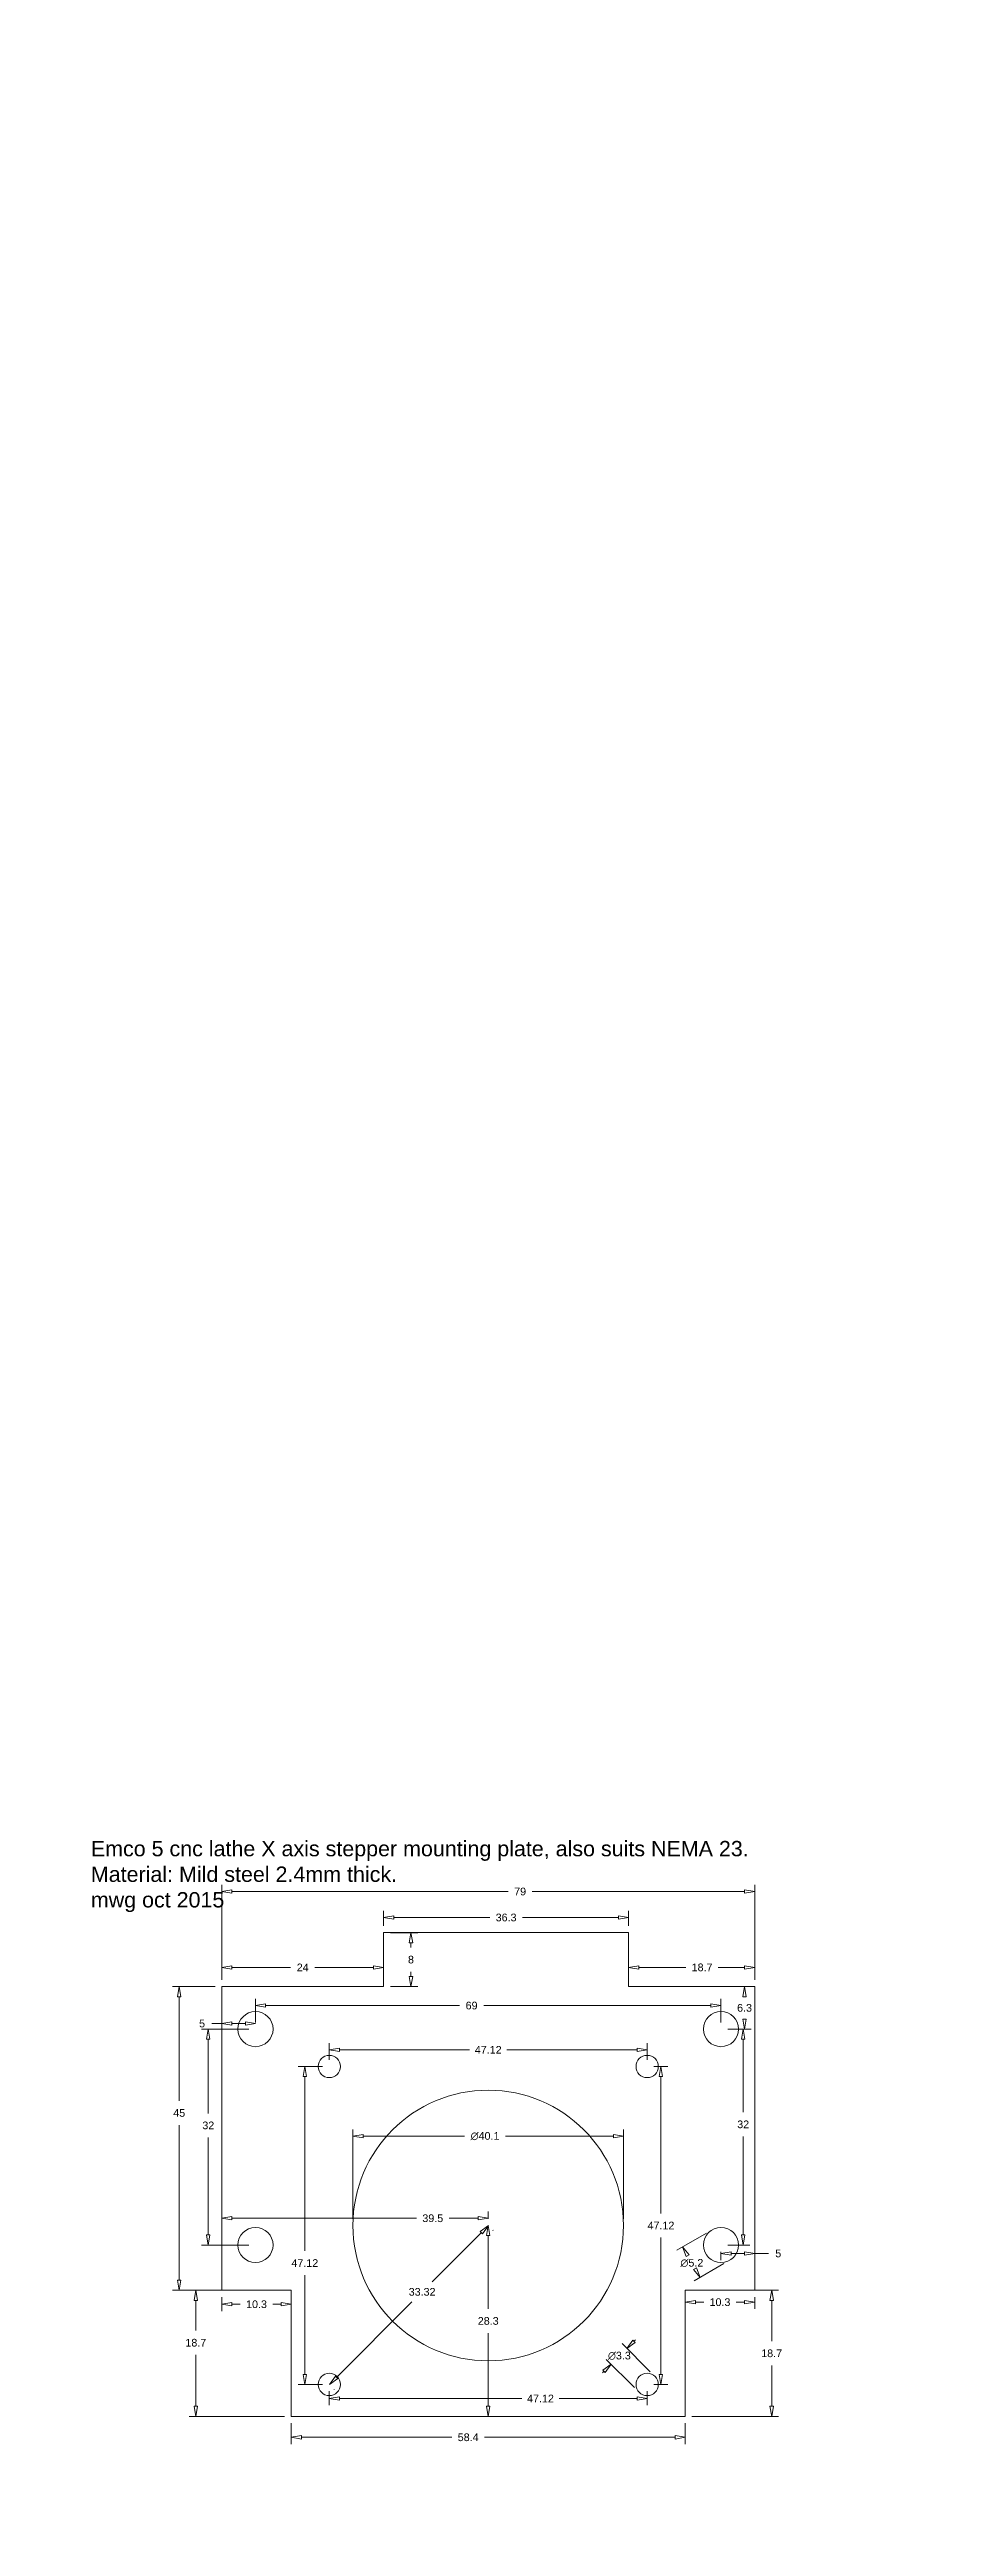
# Model space of a CAD drawing. Header units: millimetres. Extents: x 0 to 267, y 0 to 734.
import ezdxf

# ---------------------------------------------------------------- set-up
doc = ezdxf.new("R2010")
doc.units = ezdxf.units.MM
for name, color, linetype, lineweight in [('CONTINUOUS', 7, 'Continuous', 0), ('DIMENSIONS', 7, 'Continuous', 0), ('VISIBLE', 7, 'Continuous', 0)]:
    doc.layers.add(name, color=color, linetype=linetype, lineweight=lineweight)
doc.styles.get("Standard").update_dxf_attribs({"font": 'txt', "height": 0.125})
doc.dimstyles.new('ISO-25', dxfattribs={"dimtxt": 2.5, "dimasz": 2.5, "dimexe": 1.25, "dimexo": 0.625, "dimtad": 1, "dimtxsty": 'Standard', "dimcen": 2.5, "dimadec": 0, "dimazin": 0, "dimtfac": 1, "dimtmove": 0, "dimatfit": 3, "dimfxl": 1, "dimarcsym": 0})

# ---------------------------------------------------------------- blocks, each defined once
blk = doc.blocks.new('D1')
at = {"layer": 'DIMENSIONS'}
for p, q in [((89.96, 91.21), (89.96, 117.69)), ((170.16, 91.21), (170.16, 117.69)), ((92.96, 115.69), (123.05, 115.69)), ((167.16, 115.69), (135.17, 115.69))]:
    blk.add_line(p, q, dxfattribs=at)
for points in [[(89.96, 115.69), (92.96, 116.19), (92.96, 115.19), (89.96, 115.69)], [(170.16, 115.69), (167.16, 115.19), (167.16, 116.19), (170.16, 115.69)]]:
    blk.add_lwpolyline(points, dxfattribs=at)
at = {"layer": 'DIMENSIONS', "insert": (129.11, 115.69), "char_height": 2.2754, "attachment_point": 5}
for s in ['{\\fAlibre Symbols|b0|i0|c0|p0;n}{\\fArial|b0|i0|c0|p0;40.1}{\\fMS Shell Dlg|b0|i0|c0|p0;\\H0.9444444x;}', '{\\fArial|b0|i0|c0|p0;}', '{\\fArial|b0|i0|c0|p0;}']:
    blk.add_mtext(s, dxfattribs=at)
blk = doc.blocks.new('D2')
at = {"layer": 'DIMENSIONS'}
for p, q in [((130.06, 91.21), (130.06, 91.21)), ((130.06, 86.21), (130.06, 64.5)), ((130.06, 35.61), (130.06, 57.33)), ((186.46, 32.61), (128.06, 32.61))]:
    blk.add_line(p, q, dxfattribs=at)
for points in [[(130.06, 89.21), (130.56, 86.21), (129.56, 86.21), (130.06, 89.21)], [(130.06, 32.61), (129.56, 35.61), (130.56, 35.61), (130.06, 32.61)]]:
    blk.add_lwpolyline(points, dxfattribs=at)
at = {"layer": 'DIMENSIONS', "insert": (130.06, 60.91), "char_height": 2.2754, "attachment_point": 5}
for s in ['{\\fArial|b0|i0|c0|p0;28.3}{\\fMS Shell Dlg|b0|i0|c0|p0;\\H0.9444444x;}', '{\\fArial|b0|i0|c0|p0;}', '{\\fArial|b0|i0|c0|p0;}']:
    blk.add_mtext(s, dxfattribs=at)
blk = doc.blocks.new('D3')
at = {"layer": 'DIMENSIONS'}
for p, q in [((51.06, 72.01), (51.06, 93.35)), ((54.06, 91.35), (108.8, 91.35)), ((127.06, 91.35), (118.44, 91.35)), ((130.06, 91.21), (130.06, 93.35))]:
    blk.add_line(p, q, dxfattribs=at)
for points in [[(51.06, 91.35), (54.06, 91.85), (54.06, 90.85), (51.06, 91.35)], [(130.06, 91.35), (127.06, 90.85), (127.06, 91.85), (130.06, 91.35)]]:
    blk.add_lwpolyline(points, dxfattribs=at)
at = {"layer": 'DIMENSIONS', "insert": (113.62, 91.35), "char_height": 2.2754, "attachment_point": 5}
for s in ['{\\fArial|b0|i0|c0|p0;39.5}{\\fMS Shell Dlg|b0|i0|c0|p0;\\H0.9444444x;}', '{\\fArial|b0|i0|c0|p0;}', '{\\fArial|b0|i0|c0|p0;}']:
    blk.add_mtext(s, dxfattribs=at)
blk = doc.blocks.new('D4')
at = {"layer": 'DIMENSIONS'}
for p, q in [((127.97, 87.06), (113.46, 72.54)), ((131.47, 87.8), (131.51, 87.76)), ((85.1, 44.18), (107.46, 66.54)), ((84.35, 40.68), (84.39, 40.64))]:
    blk.add_line(p, q, dxfattribs=at)
for points in [[(130.1, 89.18), (128.33, 86.7), (127.62, 87.41), (130.1, 89.18)], [(82.97, 42.06), (84.74, 44.53), (85.45, 43.82), (82.97, 42.06)]]:
    blk.add_lwpolyline(points, dxfattribs=at)
at = {"layer": 'DIMENSIONS', "insert": (110.46, 69.54), "char_height": 2.2754, "attachment_point": 5}
for s in ['{\\fArial|b0|i0|c0|p0;33.32}{\\fMS Shell Dlg|b0|i0|c0|p0;\\H0.9444444x;}', '{\\fArial|b0|i0|c0|p0;}', '{\\fArial|b0|i0|c0|p0;}']:
    blk.add_mtext(s, dxfattribs=at)
blk = doc.blocks.new('D5')
at = {"layer": 'DIMENSIONS'}
for p, q in [((179.18, 136.33), (183.27, 136.33)), ((181.27, 133.33), (181.27, 92.8)), ((181.27, 45.09), (181.27, 85.63)), ((179.18, 42.09), (183.27, 42.09))]:
    blk.add_line(p, q, dxfattribs=at)
for points in [[(181.27, 136.33), (181.77, 133.33), (180.77, 133.33), (181.27, 136.33)], [(181.27, 42.09), (180.77, 45.09), (181.77, 45.09), (181.27, 42.09)]]:
    blk.add_lwpolyline(points, dxfattribs=at)
at = {"layer": 'DIMENSIONS', "insert": (181.27, 89.21), "char_height": 2.2754, "attachment_point": 5}
for s in ['{\\fArial|b0|i0|c0|p0;47.12}{\\fMS Shell Dlg|b0|i0|c0|p0;\\H0.9444444x;}', '{\\fArial|b0|i0|c0|p0;}', '{\\fArial|b0|i0|c0|p0;}']:
    blk.add_mtext(s, dxfattribs=at)
blk = doc.blocks.new('D6')
at = {"layer": 'DIMENSIONS'}
for p, q in [((82.94, 138.33), (82.94, 143.3)), ((85.94, 141.3), (124.53, 141.3)), ((174.18, 141.3), (135.58, 141.3)), ((177.18, 138.33), (177.18, 143.3))]:
    blk.add_line(p, q, dxfattribs=at)
for points in [[(82.94, 141.3), (85.94, 141.8), (85.94, 140.8), (82.94, 141.3)], [(177.18, 141.3), (174.18, 140.8), (174.18, 141.8), (177.18, 141.3)]]:
    blk.add_lwpolyline(points, dxfattribs=at)
at = {"layer": 'DIMENSIONS', "insert": (130.06, 141.3), "char_height": 2.2754, "attachment_point": 5}
for s in ['{\\fArial|b0|i0|c0|p0;47.12}{\\fMS Shell Dlg|b0|i0|c0|p0;\\H0.9444444x;}', '{\\fArial|b0|i0|c0|p0;}', '{\\fArial|b0|i0|c0|p0;}']:
    blk.add_mtext(s, dxfattribs=at)
blk = doc.blocks.new('D7')
at = {"layer": 'DIMENSIONS'}
for p, q in [((82.94, 40.09), (82.94, 35.93)), ((85.94, 37.93), (140.02, 37.93)), ((174.18, 37.93), (151.08, 37.93)), ((177.18, 40.09), (177.18, 35.93))]:
    blk.add_line(p, q, dxfattribs=at)
for points in [[(82.94, 37.93), (85.94, 38.43), (85.94, 37.43), (82.94, 37.93)], [(177.18, 37.93), (174.18, 37.43), (174.18, 38.43), (177.18, 37.93)]]:
    blk.add_lwpolyline(points, dxfattribs=at)
at = {"layer": 'DIMENSIONS', "insert": (145.55, 37.93), "char_height": 2.2754, "attachment_point": 5}
for s in ['{\\fArial|b0|i0|c0|p0;47.12}{\\fMS Shell Dlg|b0|i0|c0|p0;\\H0.9444444x;}', '{\\fArial|b0|i0|c0|p0;}', '{\\fArial|b0|i0|c0|p0;}']:
    blk.add_mtext(s, dxfattribs=at)
blk = doc.blocks.new('D8')
at = {"layer": 'DIMENSIONS'}
for p, q in [((194.73, 86.92), (185.95, 81.85)), ((189.18, 80.25), (189.18, 80.25)), ((199.93, 77.91), (191.15, 72.84)), ((191.38, 76.44), (191.38, 76.44))]:
    blk.add_line(p, q, dxfattribs=at)
for points in [[(187.68, 82.85), (189.61, 80.5), (188.75, 80), (187.68, 82.85)], [(192.88, 73.84), (190.95, 76.19), (191.81, 76.69), (192.88, 73.84)]]:
    blk.add_lwpolyline(points, dxfattribs=at)
at = {"layer": 'DIMENSIONS', "insert": (190.43, 78.08), "char_height": 2.2754, "attachment_point": 5}
for s in ['{\\fAlibre Symbols|b0|i0|c0|p0;n}{\\fArial|b0|i0|c0|p0;5.2}{\\fMS Shell Dlg|b0|i0|c0|p0;\\H0.9444444x;}', '{\\fArial|b0|i0|c0|p0;}', '{\\fArial|b0|i0|c0|p0;}']:
    blk.add_mtext(s, dxfattribs=at)
blk = doc.blocks.new('D9')
at = {"layer": 'DIMENSIONS'}
for p, q in [((178.1, 45.84), (169.74, 54.2)), ((173.27, 54.91), (173.7, 55.33)), ((164.36, 46), (163.94, 45.57)), ((173.43, 41.17), (165.07, 49.53))]:
    blk.add_line(p, q, dxfattribs=at)
for points in [[(171.15, 52.79), (172.92, 55.26), (173.62, 54.55), (171.15, 52.79)], [(166.48, 48.12), (164.72, 45.65), (164.01, 46.35), (166.48, 48.12)]]:
    blk.add_lwpolyline(points, dxfattribs=at)
at = {"layer": 'DIMENSIONS', "insert": (168.94, 50.58), "char_height": 2.2754, "attachment_point": 5}
for s in ['{\\fAlibre Symbols|b0|i0|c0|p0;n}{\\fArial|b0|i0|c0|p0;3.3}{\\fMS Shell Dlg|b0|i0|c0|p0;\\H0.9444444x;}', '{\\fArial|b0|i0|c0|p0;}', '{\\fArial|b0|i0|c0|p0;}']:
    blk.add_mtext(s, dxfattribs=at)
blk = doc.blocks.new('D10')
at = {"layer": 'DIMENSIONS'}
for p, q in [((80.94, 136.33), (73.69, 136.33)), ((75.69, 133.33), (75.69, 81.67)), ((75.69, 45.09), (75.69, 74.49)), ((80.94, 42.09), (73.69, 42.09))]:
    blk.add_line(p, q, dxfattribs=at)
for points in [[(75.69, 136.33), (76.19, 133.33), (75.19, 133.33), (75.69, 136.33)], [(75.69, 42.09), (75.19, 45.09), (76.19, 45.09), (75.69, 42.09)]]:
    blk.add_lwpolyline(points, dxfattribs=at)
at = {"layer": 'DIMENSIONS', "insert": (75.69, 78.08), "char_height": 2.2754, "attachment_point": 5}
for s in ['{\\fArial|b0|i0|c0|p0;47.12}{\\fMS Shell Dlg|b0|i0|c0|p0;\\H0.9444444x;}', '{\\fArial|b0|i0|c0|p0;}', '{\\fArial|b0|i0|c0|p0;}']:
    blk.add_mtext(s, dxfattribs=at)
blk = doc.blocks.new('D11')
at = {"layer": 'DIMENSIONS'}
for p, q in [((199.06, 81.41), (199.06, 78.92)), ((202.06, 80.92), (206.06, 80.92)), ((209.06, 72.01), (209.06, 82.92)), ((209.06, 80.92), (213.16, 80.92)), ((213.16, 80.92), (213.16, 80.92))]:
    blk.add_line(p, q, dxfattribs=at)
for points in [[(199.06, 80.92), (202.06, 81.42), (202.06, 80.42), (199.06, 80.92)], [(209.06, 80.92), (206.06, 80.42), (206.06, 81.42), (209.06, 80.92)]]:
    blk.add_lwpolyline(points, dxfattribs=at)
at = {"layer": 'DIMENSIONS', "insert": (216.04, 80.92), "char_height": 2.2754, "attachment_point": 5}
for s in ['{\\fArial|b0|i0|c0|p0;5}{\\fMS Shell Dlg|b0|i0|c0|p0;\\H0.9444444x;}', '{\\fArial|b0|i0|c0|p0;}', '{\\fArial|b0|i0|c0|p0;}']:
    blk.add_mtext(s, dxfattribs=at)
blk = doc.blocks.new('D12')
at = {"layer": 'DIMENSIONS'}
for p, q in [((201.06, 147.41), (207.65, 147.41)), ((205.65, 144.41), (205.65, 122.77)), ((205.65, 86.41), (205.65, 115.6)), ((201.06, 83.41), (207.65, 83.41))]:
    blk.add_line(p, q, dxfattribs=at)
for points in [[(205.65, 147.41), (206.15, 144.41), (205.15, 144.41), (205.65, 147.41)], [(205.65, 83.41), (205.15, 86.41), (206.15, 86.41), (205.65, 83.41)]]:
    blk.add_lwpolyline(points, dxfattribs=at)
at = {"layer": 'DIMENSIONS', "insert": (205.65, 119.18), "char_height": 2.2754, "attachment_point": 5}
for s in ['{\\fArial|b0|i0|c0|p0;32}{\\fMS Shell Dlg|b0|i0|c0|p0;\\H0.9444444x;}', '{\\fArial|b0|i0|c0|p0;}', '{\\fArial|b0|i0|c0|p0;}']:
    blk.add_mtext(s, dxfattribs=at)
blk = doc.blocks.new('D13')
at = {"layer": 'DIMENSIONS'}
for p, q in [((61.06, 149.41), (61.06, 156.39)), ((64.06, 154.39), (121.54, 154.39)), ((196.06, 154.39), (128.72, 154.39)), ((199.06, 149.41), (199.06, 156.39))]:
    blk.add_line(p, q, dxfattribs=at)
for points in [[(61.06, 154.39), (64.06, 154.89), (64.06, 153.89), (61.06, 154.39)], [(199.06, 154.39), (196.06, 153.89), (196.06, 154.89), (199.06, 154.39)]]:
    blk.add_lwpolyline(points, dxfattribs=at)
at = {"layer": 'DIMENSIONS', "insert": (125.13, 154.39), "char_height": 2.2754, "attachment_point": 5}
for s in ['{\\fArial|b0|i0|c0|p0;69}{\\fMS Shell Dlg|b0|i0|c0|p0;\\H0.9444444x;}', '{\\fArial|b0|i0|c0|p0;}', '{\\fArial|b0|i0|c0|p0;}']:
    blk.add_mtext(s, dxfattribs=at)
blk = doc.blocks.new('D14')
at = {"layer": 'DIMENSIONS'}
for p, q in [((207.06, 160.01), (204.05, 160.01)), ((206.05, 157.01), (206.05, 157.01)), ((201.06, 147.41), (208.05, 147.41)), ((206.05, 150.41), (206.05, 150.41))]:
    blk.add_line(p, q, dxfattribs=at)
for points in [[(206.05, 160.01), (206.55, 157.01), (205.55, 157.01), (206.05, 160.01)], [(206.05, 147.41), (205.55, 150.41), (206.55, 150.41), (206.05, 147.41)]]:
    blk.add_lwpolyline(points, dxfattribs=at)
at = {"layer": 'DIMENSIONS', "insert": (206.05, 153.71), "char_height": 2.2754, "attachment_point": 5}
for s in ['{\\fArial|b0|i0|c0|p0;6.3}{\\fMS Shell Dlg|b0|i0|c0|p0;\\H0.9444444x;}', '{\\fArial|b0|i0|c0|p0;}', '{\\fArial|b0|i0|c0|p0;}']:
    blk.add_mtext(s, dxfattribs=at)
blk = doc.blocks.new('D15')
at = {"layer": 'DIMENSIONS'}
for p, q in [((51.06, 158.01), (51.06, 147.07)), ((48.1, 149.07), (48.1, 149.07)), ((51.06, 149.07), (48.1, 149.07)), ((58.06, 149.07), (54.06, 149.07)), ((61.06, 149.41), (61.06, 151.07))]:
    blk.add_line(p, q, dxfattribs=at)
for points in [[(51.06, 149.07), (54.06, 149.57), (54.06, 148.57), (51.06, 149.07)], [(61.06, 149.07), (58.06, 148.57), (58.06, 149.57), (61.06, 149.07)]]:
    blk.add_lwpolyline(points, dxfattribs=at)
at = {"layer": 'DIMENSIONS', "insert": (45.22, 149.07), "char_height": 2.2754, "attachment_point": 5}
for s in ['{\\fArial|b0|i0|c0|p0;5}{\\fMS Shell Dlg|b0|i0|c0|p0;\\H0.9444444x;}', '{\\fArial|b0|i0|c0|p0;}', '{\\fArial|b0|i0|c0|p0;}']:
    blk.add_mtext(s, dxfattribs=at)
blk = doc.blocks.new('D16')
at = {"layer": 'DIMENSIONS'}
for p, q in [((59.06, 147.41), (45.07, 147.41)), ((47.07, 144.41), (47.07, 122.45)), ((47.07, 86.41), (47.07, 115.28)), ((59.06, 83.41), (45.07, 83.41))]:
    blk.add_line(p, q, dxfattribs=at)
for points in [[(47.07, 147.41), (47.57, 144.41), (46.57, 144.41), (47.07, 147.41)], [(47.07, 83.41), (46.57, 86.41), (47.57, 86.41), (47.07, 83.41)]]:
    blk.add_lwpolyline(points, dxfattribs=at)
at = {"layer": 'DIMENSIONS', "insert": (47.07, 118.87), "char_height": 2.2754, "attachment_point": 5}
for s in ['{\\fArial|b0|i0|c0|p0;32}{\\fMS Shell Dlg|b0|i0|c0|p0;\\H0.9444444x;}', '{\\fArial|b0|i0|c0|p0;}', '{\\fArial|b0|i0|c0|p0;}']:
    blk.add_mtext(s, dxfattribs=at)
blk = doc.blocks.new('D17')
at = {"layer": 'DIMENSIONS'}
for p, q in [((49.06, 160.01), (36.44, 160.01)), ((38.44, 157.01), (38.44, 126.15)), ((38.44, 73.01), (38.44, 118.98)), ((49.06, 70.01), (36.44, 70.01))]:
    blk.add_line(p, q, dxfattribs=at)
for points in [[(38.44, 160.01), (38.94, 157.01), (37.94, 157.01), (38.44, 160.01)], [(38.44, 70.01), (37.94, 73.01), (38.94, 73.01), (38.44, 70.01)]]:
    blk.add_lwpolyline(points, dxfattribs=at)
at = {"layer": 'DIMENSIONS', "insert": (38.44, 122.56), "char_height": 2.2754, "attachment_point": 5}
for s in ['{\\fArial|b0|i0|c0|p0;45}{\\fMS Shell Dlg|b0|i0|c0|p0;\\H0.9444444x;}', '{\\fArial|b0|i0|c0|p0;}', '{\\fArial|b0|i0|c0|p0;}']:
    blk.add_mtext(s, dxfattribs=at)
blk = doc.blocks.new('D18')
at = {"layer": 'DIMENSIONS'}
for p, q in [((51.06, 162.01), (51.06, 167.71)), ((54.06, 165.71), (71.47, 165.71)), ((96.06, 165.71), (78.65, 165.71)), ((99.06, 162.01), (99.06, 167.71))]:
    blk.add_line(p, q, dxfattribs=at)
for points in [[(51.06, 165.71), (54.06, 166.21), (54.06, 165.21), (51.06, 165.71)], [(99.06, 165.71), (96.06, 165.21), (96.06, 166.21), (99.06, 165.71)]]:
    blk.add_lwpolyline(points, dxfattribs=at)
at = {"layer": 'DIMENSIONS', "insert": (75.06, 165.71), "char_height": 2.2754, "attachment_point": 5}
for s in ['{\\fArial|b0|i0|c0|p0;24}{\\fMS Shell Dlg|b0|i0|c0|p0;\\H0.9444444x;}', '{\\fArial|b0|i0|c0|p0;}', '{\\fArial|b0|i0|c0|p0;}']:
    blk.add_mtext(s, dxfattribs=at)
blk = doc.blocks.new('D19')
at = {"layer": 'DIMENSIONS'}
for p, q in [((171.66, 162.01), (171.66, 167.71)), ((174.66, 165.71), (188.62, 165.71)), ((206.06, 165.71), (198.27, 165.71)), ((209.06, 162.01), (209.06, 167.71))]:
    blk.add_line(p, q, dxfattribs=at)
for points in [[(171.66, 165.71), (174.66, 166.21), (174.66, 165.21), (171.66, 165.71)], [(209.06, 165.71), (206.06, 165.21), (206.06, 166.21), (209.06, 165.71)]]:
    blk.add_lwpolyline(points, dxfattribs=at)
at = {"layer": 'DIMENSIONS', "insert": (193.45, 165.71), "char_height": 2.2754, "attachment_point": 5}
for s in ['{\\fArial|b0|i0|c0|p0;18.7}{\\fMS Shell Dlg|b0|i0|c0|p0;\\H0.9444444x;}', '{\\fArial|b0|i0|c0|p0;}', '{\\fArial|b0|i0|c0|p0;}']:
    blk.add_mtext(s, dxfattribs=at)
blk = doc.blocks.new('D20')
at = {"layer": 'DIMENSIONS'}
for p, q in [((101.06, 176.01), (109.16, 176.01)), ((107.16, 173.01), (107.16, 171.6)), ((107.16, 163.01), (107.16, 164.43)), ((101.06, 160.01), (109.16, 160.01))]:
    blk.add_line(p, q, dxfattribs=at)
for points in [[(107.16, 176.01), (107.66, 173.01), (106.66, 173.01), (107.16, 176.01)], [(107.16, 160.01), (106.66, 163.01), (107.66, 163.01), (107.16, 160.01)]]:
    blk.add_lwpolyline(points, dxfattribs=at)
at = {"layer": 'DIMENSIONS', "insert": (107.16, 168.01), "char_height": 2.2754, "attachment_point": 5}
for s in ['{\\fArial|b0|i0|c0|p0;8}{\\fMS Shell Dlg|b0|i0|c0|p0;\\H0.9444444x;}', '{\\fArial|b0|i0|c0|p0;}', '{\\fArial|b0|i0|c0|p0;}']:
    blk.add_mtext(s, dxfattribs=at)
blk = doc.blocks.new('D21')
at = {"layer": 'DIMENSIONS'}
for p, q in [((99.06, 178.01), (99.06, 182.5)), ((102.06, 180.5), (130.54, 180.5)), ((168.66, 180.5), (140.18, 180.5)), ((171.66, 178.01), (171.66, 182.5))]:
    blk.add_line(p, q, dxfattribs=at)
for points in [[(99.06, 180.5), (102.06, 181), (102.06, 180), (99.06, 180.5)], [(171.66, 180.5), (168.66, 180), (168.66, 181), (171.66, 180.5)]]:
    blk.add_lwpolyline(points, dxfattribs=at)
at = {"layer": 'DIMENSIONS', "insert": (135.36, 180.5), "char_height": 2.2754, "attachment_point": 5}
for s in ['{\\fArial|b0|i0|c0|p0;36.3}{\\fMS Shell Dlg|b0|i0|c0|p0;\\H0.9444444x;}', '{\\fArial|b0|i0|c0|p0;}', '{\\fArial|b0|i0|c0|p0;}']:
    blk.add_mtext(s, dxfattribs=at)
blk = doc.blocks.new('D22')
at = {"layer": 'DIMENSIONS'}
for p, q in [((51.06, 162.01), (51.06, 190.2)), ((54.06, 188.2), (135.93, 188.2)), ((206.06, 188.2), (143.11, 188.2)), ((209.06, 162.01), (209.06, 190.2))]:
    blk.add_line(p, q, dxfattribs=at)
for points in [[(51.06, 188.2), (54.06, 188.7), (54.06, 187.7), (51.06, 188.2)], [(209.06, 188.2), (206.06, 187.7), (206.06, 188.7), (209.06, 188.2)]]:
    blk.add_lwpolyline(points, dxfattribs=at)
at = {"layer": 'DIMENSIONS', "insert": (139.52, 188.2), "char_height": 2.2754, "attachment_point": 5}
for s in ['{\\fArial|b0|i0|c0|p0;79}{\\fMS Shell Dlg|b0|i0|c0|p0;\\H0.9444444x;}', '{\\fArial|b0|i0|c0|p0;}', '{\\fArial|b0|i0|c0|p0;}']:
    blk.add_mtext(s, dxfattribs=at)
blk = doc.blocks.new('D23')
at = {"layer": 'DIMENSIONS'}
for p, q in [((188.46, 68.01), (188.46, 64.48)), ((191.46, 66.48), (193.94, 66.48)), ((206.06, 66.48), (203.58, 66.48)), ((209.06, 68.01), (209.06, 64.48))]:
    blk.add_line(p, q, dxfattribs=at)
for points in [[(188.46, 66.48), (191.46, 66.98), (191.46, 65.98), (188.46, 66.48)], [(209.06, 66.48), (206.06, 65.98), (206.06, 66.98), (209.06, 66.48)]]:
    blk.add_lwpolyline(points, dxfattribs=at)
at = {"layer": 'DIMENSIONS', "insert": (198.76, 66.48), "char_height": 2.2754, "attachment_point": 5}
for s in ['{\\fArial|b0|i0|c0|p0;10.3}{\\fMS Shell Dlg|b0|i0|c0|p0;\\H0.9444444x;}', '{\\fArial|b0|i0|c0|p0;}', '{\\fArial|b0|i0|c0|p0;}']:
    blk.add_mtext(s, dxfattribs=at)
blk = doc.blocks.new('D24')
at = {"layer": 'DIMENSIONS'}
for p, q in [((190.46, 70.01), (216.09, 70.01)), ((214.09, 67.01), (214.09, 54.9)), ((214.09, 35.61), (214.09, 47.73)), ((190.46, 32.61), (216.09, 32.61))]:
    blk.add_line(p, q, dxfattribs=at)
for points in [[(214.09, 70.01), (214.59, 67.01), (213.59, 67.01), (214.09, 70.01)], [(214.09, 32.61), (213.59, 35.61), (214.59, 35.61), (214.09, 32.61)]]:
    blk.add_lwpolyline(points, dxfattribs=at)
at = {"layer": 'DIMENSIONS', "insert": (214.09, 51.31), "char_height": 2.2754, "attachment_point": 5}
for s in ['{\\fArial|b0|i0|c0|p0;18.7}{\\fMS Shell Dlg|b0|i0|c0|p0;\\H0.9444444x;}', '{\\fArial|b0|i0|c0|p0;}', '{\\fArial|b0|i0|c0|p0;}']:
    blk.add_mtext(s, dxfattribs=at)
blk = doc.blocks.new('D25')
at = {"layer": 'DIMENSIONS'}
for p, q in [((51.06, 68.01), (51.06, 63.86)), ((71.66, 68.01), (71.66, 63.86)), ((54.06, 65.86), (56.54, 65.86)), ((68.66, 65.86), (66.18, 65.86))]:
    blk.add_line(p, q, dxfattribs=at)
for points in [[(51.06, 65.86), (54.06, 66.36), (54.06, 65.36), (51.06, 65.86)], [(71.66, 65.86), (68.66, 65.36), (68.66, 66.36), (71.66, 65.86)]]:
    blk.add_lwpolyline(points, dxfattribs=at)
at = {"layer": 'DIMENSIONS', "insert": (61.36, 65.86), "char_height": 2.2754, "attachment_point": 5}
for s in ['{\\fArial|b0|i0|c0|p0;10.3}{\\fMS Shell Dlg|b0|i0|c0|p0;\\H0.9444444x;}', '{\\fArial|b0|i0|c0|p0;}', '{\\fArial|b0|i0|c0|p0;}']:
    blk.add_mtext(s, dxfattribs=at)
blk = doc.blocks.new('D26')
at = {"layer": 'DIMENSIONS'}
for p, q in [((69.66, 70.01), (41.37, 70.01)), ((43.37, 67.01), (43.37, 58.05)), ((43.37, 35.61), (43.37, 50.87)), ((69.66, 32.61), (41.37, 32.61))]:
    blk.add_line(p, q, dxfattribs=at)
for points in [[(43.37, 70.01), (43.87, 67.01), (42.87, 67.01), (43.37, 70.01)], [(43.37, 32.61), (42.87, 35.61), (43.87, 35.61), (43.37, 32.61)]]:
    blk.add_lwpolyline(points, dxfattribs=at)
at = {"layer": 'DIMENSIONS', "insert": (43.37, 54.46), "char_height": 2.2754, "attachment_point": 5}
for s in ['{\\fArial|b0|i0|c0|p0;18.7}{\\fMS Shell Dlg|b0|i0|c0|p0;\\H0.9444444x;}', '{\\fArial|b0|i0|c0|p0;}', '{\\fArial|b0|i0|c0|p0;}']:
    blk.add_mtext(s, dxfattribs=at)
blk = doc.blocks.new('D27')
at = {"layer": 'DIMENSIONS'}
for p, q in [((71.66, 30.61), (71.66, 24.42)), ((188.46, 30.61), (188.46, 24.42)), ((74.66, 26.42), (119.29, 26.42)), ((185.46, 26.42), (128.93, 26.42))]:
    blk.add_line(p, q, dxfattribs=at)
for points in [[(71.66, 26.42), (74.66, 26.92), (74.66, 25.92), (71.66, 26.42)], [(188.46, 26.42), (185.46, 25.92), (185.46, 26.92), (188.46, 26.42)]]:
    blk.add_lwpolyline(points, dxfattribs=at)
at = {"layer": 'DIMENSIONS', "insert": (124.11, 26.42), "char_height": 2.2754, "attachment_point": 5}
for s in ['{\\fArial|b0|i0|c0|p0;58.4}{\\fMS Shell Dlg|b0|i0|c0|p0;\\H0.9444444x;}', '{\\fArial|b0|i0|c0|p0;}', '{\\fArial|b0|i0|c0|p0;}']:
    blk.add_mtext(s, dxfattribs=at)

msp = doc.modelspace()

# ---------------------------------------------------------------- linework, layer by layer
at = {"layer": 'VISIBLE'}
for p, q in [((99.0588, 160.0148), (99.0588, 176.0148)), ((99.0588, 176.0148), (171.6588, 176.0148)), ((171.6588, 176.0148), (171.6588, 160.0148)), ((51.0588, 160.0148), (99.0588, 160.0148)), ((51.0588, 70.0148), (51.0588, 160.0148)), ((171.6588, 160.0148), (209.0588, 160.0148)), ((209.0588, 160.0148), (209.0588, 70.0148)), ((71.6588, 70.0148), (51.0588, 70.0148)), ((71.6588, 32.6148), (71.6588, 70.0148)), ((188.4588, 70.0148), (188.4588, 32.6148)), ((209.0588, 70.0148), (188.4588, 70.0148)), ((188.4588, 32.6148), (71.6588, 32.6148))]:
    msp.add_line(p, q, dxfattribs=at)
for centre, radius in [((61.0588, 147.4148), 5.2), ((199.0588, 147.4148), 5.2), ((82.9372, 136.3332), 3.3), ((177.1772, 136.3332), 3.3), ((130.0588, 89.2148), 40.1), ((61.0588, 83.4148), 5.2), ((199.0588, 83.4148), 5.2), ((82.9372, 42.0932), 3.3), ((177.1772, 42.0932), 3.3)]:
    msp.add_circle(centre, radius, dxfattribs=at)

# ---------------------------------------------------------------- texts
at = {"layer": 'CONTINUOUS', "insert": (12.2503, 203.2022), "char_height": 4.5508333, "attachment_point": 1}
msp.add_mtext('{\\fArial|b0|i0|c0|p0;\\C7;Emco 5 cnc lathe X axis stepper mounting plate, also suits NEMA 23.}{\\fArial|b0|i0|c0|p0;\\C7;\\PMaterial: Mild steel 2.4mm thick.}{\\fArial|b0|i0|c0|p0;\\C7;\\Pmwg oct 2015}{\\fArial|b0|i0|c0|p0;\\C7;\\H0.5x;}', dxfattribs=at)

# ---------------------------------------------------------------- dimensions: what is measured, and where the dimension line sits
at = {"layer": 'DIMENSIONS'}
for p1, p2, angle, picture, middle, turn in [((51.0588, 160.0148), (209.0588, 160.0148), 180, 'D22', (190.577, 734.1985), 180), ((99.0588, 160.0148), (99.0588, 176.0148), 90, 'D20', (158.2208, 714.0126), 90), ((199.0588, 147.4148), (209.0588, 160.0148), 90, 'D14', (257.1093, 699.7126), 90), ((61.0588, 147.4148), (51.0588, 160.0148), 180, 'D15', (96.2817, 695.0628), 180), ((177.1772, 136.3332), (82.9372, 136.3332), 180, 'D6', (181.116, 687.2969), 180), ((51.0588, 70.0148), (51.0588, 160.0148), 90, 'D17', (89.5023, 668.5615), 90), ((199.0588, 147.4148), (199.0588, 83.4148), 270, 'D12', (256.7047, 665.1822), 270), ((61.0588, 147.4148), (61.0588, 83.4148), 270, 'D16', (98.1306, 664.8637), 270), ((130.0588, 89.2148), (51.0588, 70.0148), 180, 'D3', (164.6801, 637.3523), 180), ((177.1772, 42.0932), (177.1772, 136.3332), 90, 'D5', (232.3266, 635.211), 90), ((82.9372, 136.3332), (82.9372, 42.0932), 270, 'D10', (126.7474, 624.0758), 270), ((130.0588, 89.2148), (82.9372, 42.0932), 225, 'D4', (161.519, 615.541), 225), ((209.0588, 70.0148), (188.4588, 70.0148), 180, 'D23', (249.8176, 612.4774), 180), ((71.6588, 70.0148), (51.0588, 70.0148), 180, 'D25', (112.4176, 611.8611), 180), ((130.0588, 89.2148), (188.4588, 32.6148), 270, 'D2', (181.1176, 606.9126), 270), ((71.6588, 32.6148), (71.6588, 70.0148), 90, 'D26', (94.4327, 600.4593), 90), ((188.4588, 70.0148), (188.4588, 32.6148), 270, 'D24', (265.1505, 597.3126), 270), ((188.4588, 32.6148), (71.6588, 32.6148), 180, 'D27', (175.1693, 572.4173), 180)]:
    dim = msp.add_linear_dim(base=(0, 0), p1=p1, p2=p2, angle=angle, dimstyle='ISO-25', override={"dimtxt": 2.275417, "dimtad": 0, "dimdec": 3, "dimzin": 0, "dimse1": 0, "dimse2": 0, "dimsd1": 0, "dimsd2": 0, "dimadec": 3, "dimazin": 0, "dimtol": 0, "dimlim": 0, "dimtp": 0.005, "dimtm": 0.002, "dimtdec": 3}, dxfattribs=at)
    dim.commit()
    dim.dimension.update_dxf_attribs({"geometry": picture, "text_midpoint": middle, "text_rotation": turn})
for p1, p2, picture, middle in [((99.0588, 176.0148), (171.6588, 176.0148), 'D21', (186.4176, 726.4946)), ((51.0588, 160.0148), (99.0588, 160.0148), 'D18', (126.1176, 711.7032)), ((171.6588, 160.0148), (209.0588, 160.0148), 'D19', (244.5041, 711.7032)), ((61.0588, 147.4148), (199.0588, 147.4148), 'D13', (176.1863, 700.3837)), ((89.9588, 89.2148), (170.1588, 89.2148), 'D1', (180.1692, 661.6924)), ((199.0588, 83.4148), (209.0588, 70.0148), 'D11', (267.0982, 626.9208)), ((201.6588, 78.9114), (196.4588, 87.9181), 'D8', (241.4937, 624.0758)), ((174.8437, 39.7597), (179.5106, 44.4266), 'D9', (219.9985, 596.5747)), ((82.9372, 42.0932), (177.1772, 42.0932), 'D7', (196.6067, 583.9304))]:
    dim = msp.add_linear_dim(base=(0, 0), p1=p1, p2=p2, dimstyle='ISO-25', override={"dimtxt": 2.275417, "dimtad": 0, "dimdec": 3, "dimzin": 0, "dimse1": 0, "dimse2": 0, "dimsd1": 0, "dimsd2": 0, "dimadec": 3, "dimazin": 0, "dimtol": 0, "dimlim": 0, "dimtp": 0.005, "dimtm": 0.002, "dimtdec": 3}, dxfattribs=at)
    dim.commit()
    dim.dimension.update_dxf_attribs({"geometry": picture, "text_midpoint": middle})

doc.saveas('drawing.dxf')
